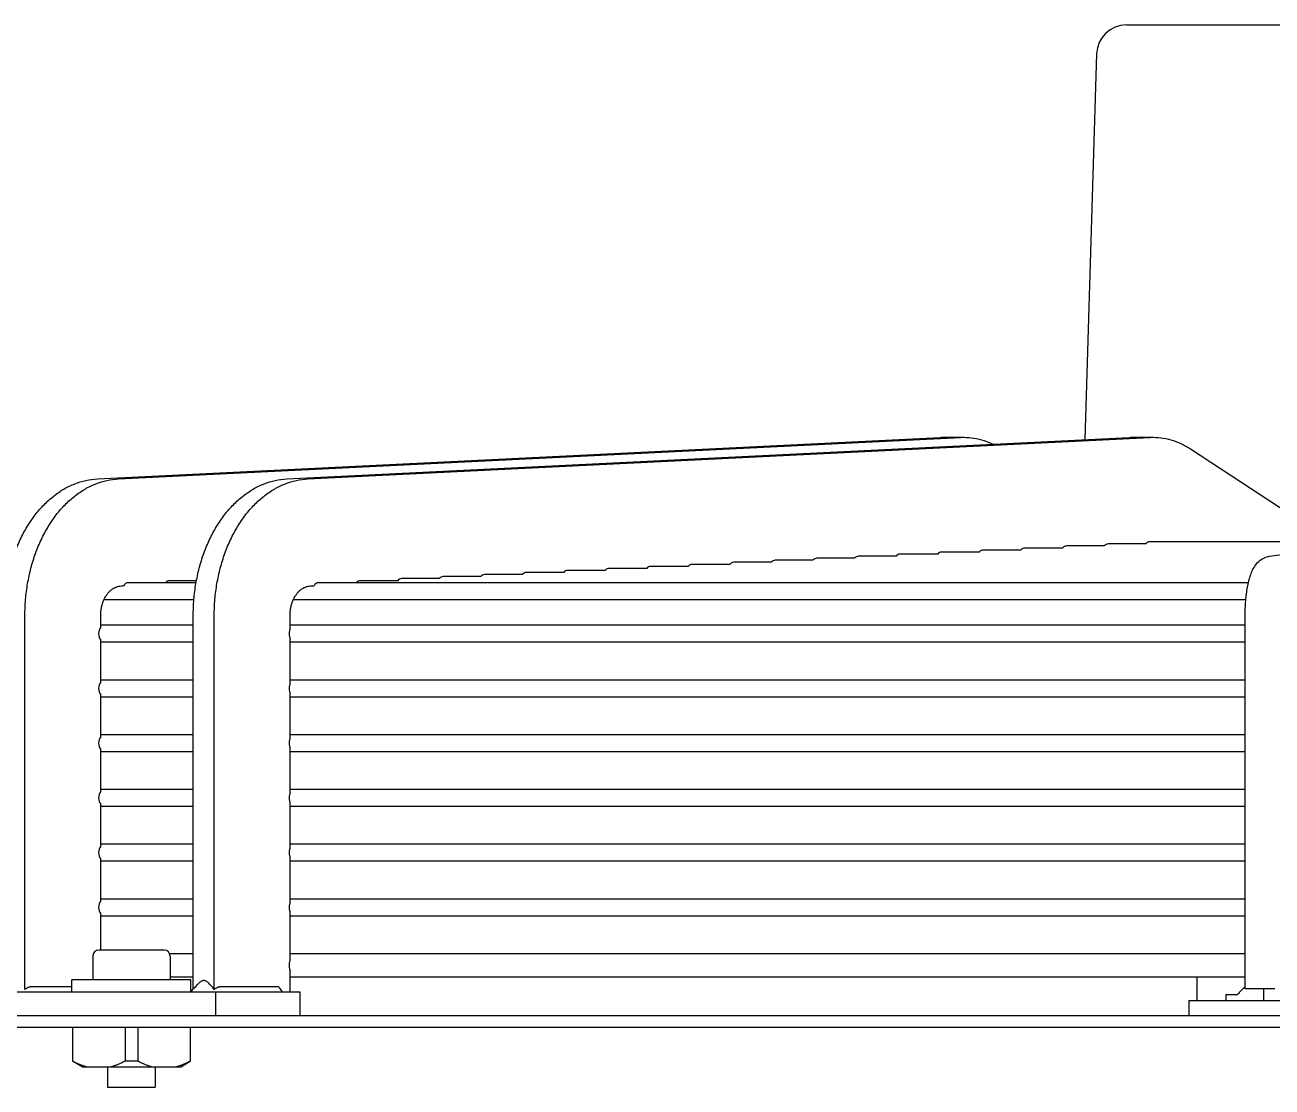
# Model space of a CAD drawing. Header units: millimetres. Extents: x 17046 to 32328, y 18593 to 29476.
# Drawn here: x 17343.24 to 17351.49, y 18983.67 to 18990.69 of the extents above; entities that cross this region are included whole.
import ezdxf

# ---------------------------------------------------------------- set-up
doc = ezdxf.new("R2010")
doc.units = ezdxf.units.MM
doc.header["$LTSCALE"] = 5
doc.layers.add('UNIT', color=6, linetype='Continuous')

msp = doc.modelspace()

# ---------------------------------------------------------------- linework, layer by layer
at = {"layer": 'UNIT'}
for p, q in [((17350.5306, 18990.6942), (17360.6099, 18990.6942)), ((17350.3338, 18990.5034), (17350.2559, 18987.9508)), ((17343.722, 18987.6907), (17349.2968, 18987.9653)), ((17343.8612, 18987.6907), (17349.436, 18987.9653)), ((17344.9747, 18987.6907), (17350.5496, 18987.9653)), ((17345.1139, 18987.6907), (17350.6888, 18987.9653)), ((17349.3171, 18987.9657), (17349.4563, 18987.9657)), ((17350.5699, 18987.9657), (17350.7091, 18987.9657)), ((17350.9552, 18987.8889), (17351.8922, 18987.2749)), ((17351.4755, 18987.1783), (17353.5109, 18987.4529)), ((17349.5575, 18987.2061), (17349.3078, 18987.2061)), ((17349.8329, 18987.2196), (17349.5832, 18987.2196)), ((17350.1086, 18987.2331), (17349.8586, 18987.2331)), ((17350.3843, 18987.2466), (17350.1343, 18987.2466)), ((17350.6592, 18987.2601), (17350.41, 18987.2601)), ((17352.1916, 18987.2749), (17350.686, 18987.2749)), ((17347.9068, 18987.1252), (17347.6576, 18987.1252)), ((17348.1817, 18987.1387), (17347.9324, 18987.1387)), ((17348.4567, 18987.1522), (17348.2074, 18987.1522)), ((17348.7317, 18987.1657), (17348.4823, 18987.1657)), ((17349.0069, 18987.1792), (17348.7574, 18987.1792)), ((17349.2821, 18987.1926), (17349.0326, 18987.1926)), ((17345.9839, 18987.0307), (17345.7349, 18987.0307)), ((17346.2584, 18987.0442), (17346.0095, 18987.0442)), ((17346.533, 18987.0577), (17346.284, 18987.0577)), ((17346.8077, 18987.0712), (17346.5587, 18987.0712)), ((17347.0824, 18987.0847), (17346.8333, 18987.0847)), ((17347.3571, 18987.0982), (17347.108, 18987.0982)), ((17347.6319, 18987.1117), (17347.3828, 18987.1117)), ((17343.8786, 18986.9824), (17343.8949, 18986.9832)), ((17344.3754, 18987.0037), (17343.9253, 18987.0037)), ((17344.3779, 18987.0172), (17344.1996, 18987.0172)), ((17345.1314, 18986.9824), (17345.1558, 18986.9836)), ((17351.3382, 18987.0037), (17345.1859, 18987.0037)), ((17345.7093, 18987.0172), (17345.4604, 18987.0172)), ((17343.7669, 18986.8935), (17344.3611, 18986.8935)), ((17345.0196, 18986.8935), (17351.3213, 18986.8935)), ((17343.243, 18984.3128), (17343.243, 18986.7856)), ((17343.7441, 18986.7089), (17343.7441, 18986.7856)), ((17344.3566, 18984.3163), (17344.3566, 18986.7856)), ((17344.4958, 18984.3128), (17344.4958, 18986.7856)), ((17344.9969, 18986.6965), (17344.9969, 18986.7856)), ((17351.3164, 18984.3163), (17351.3164, 18986.7856)), ((17344.3566, 18986.7218), (17343.7441, 18986.7218)), ((17351.3164, 18986.7218), (17344.9969, 18986.7218)), ((17343.7441, 18986.3467), (17343.7441, 18986.6244)), ((17344.9969, 18986.3343), (17344.9969, 18986.6368)), ((17343.7441, 18986.6115), (17344.3566, 18986.6115)), ((17344.9969, 18986.6115), (17351.3164, 18986.6115)), ((17344.3566, 18986.3596), (17343.7441, 18986.3596)), ((17351.3164, 18986.3596), (17344.9969, 18986.3596)), ((17343.7441, 18985.9845), (17343.7441, 18986.2622)), ((17343.7441, 18986.2493), (17344.3566, 18986.2493)), ((17344.9969, 18985.9721), (17344.9969, 18986.2746)), ((17344.9969, 18986.2493), (17351.3164, 18986.2493)), ((17344.3566, 18985.9974), (17343.7441, 18985.9974)), ((17351.3164, 18985.9974), (17344.9969, 18985.9974)), ((17343.7441, 18985.6223), (17343.7441, 18985.9)), ((17343.7441, 18985.8871), (17344.3566, 18985.8871)), ((17344.9969, 18985.6099), (17344.9969, 18985.9124)), ((17344.9969, 18985.8871), (17351.3164, 18985.8871)), ((17344.3566, 18985.6352), (17343.7441, 18985.6352)), ((17351.3164, 18985.6352), (17344.9969, 18985.6352)), ((17344.9969, 18985.2476), (17344.9969, 18985.5502)), ((17343.7441, 18985.2601), (17343.7441, 18985.5378)), ((17343.7441, 18985.5249), (17344.3566, 18985.5249)), ((17344.9969, 18985.5249), (17351.3164, 18985.5249)), ((17344.3566, 18985.2729), (17343.7441, 18985.2729)), ((17351.3164, 18985.2729), (17344.9969, 18985.2729)), ((17343.7441, 18984.8978), (17343.7441, 18985.1756)), ((17343.7441, 18985.1627), (17344.3566, 18985.1627)), ((17344.9969, 18984.8854), (17344.9969, 18985.188)), ((17344.9969, 18985.1627), (17351.3164, 18985.1627)), ((17344.3566, 18984.9107), (17343.7441, 18984.9107)), ((17351.3164, 18984.9107), (17344.9969, 18984.9107)), ((17343.7441, 18984.5722), (17343.7441, 18984.8134)), ((17344.9969, 18984.5074), (17344.9969, 18984.8258)), ((17343.7441, 18984.8005), (17344.3566, 18984.8005)), ((17344.9969, 18984.8005), (17351.3164, 18984.8005)), ((17344.1641, 18984.5722), (17343.731, 18984.5722)), ((17343.6916, 18984.5328), (17343.6916, 18984.3753)), ((17344.3566, 18984.5485), (17344.2001, 18984.5485)), ((17344.2034, 18984.5328), (17344.2034, 18984.3753)), ((17351.3164, 18984.5485), (17344.9969, 18984.5485)), ((17344.2034, 18984.395), (17344.3566, 18984.395)), ((17344.9969, 18984.2966), (17344.9969, 18984.4362)), ((17344.9969, 18984.395), (17351.3164, 18984.395)), ((17350.9999, 18984.2395), (17350.9999, 18984.395)), ((17343.5538, 18984.3294), (17343.2848, 18984.3294)), ((17344.3412, 18984.3753), (17343.5538, 18984.3753)), ((17343.5538, 18984.2966), (17343.5538, 18984.3753)), ((17344.3412, 18984.301), (17344.3412, 18984.3753)), ((17344.9219, 18984.3294), (17344.5375, 18984.3294)), ((17351.5133, 18984.3163), (17351.3164, 18984.3163)), ((17351.4392, 18984.2395), (17351.4392, 18984.3163)), ((17342.834, 18984.2966), (17345.0611, 18984.2966)), ((17344.5043, 18984.2966), (17344.5043, 18984.1391)), ((17345.0611, 18984.2966), (17345.0611, 18984.1391)), ((17350.9443, 18984.2395), (17360.1962, 18984.2395)), ((17350.9443, 18984.2395), (17350.9443, 18984.1391)), ((17351.1879, 18984.2789), (17351.2667, 18984.2789)), ((17351.1879, 18984.2789), (17351.1879, 18984.2395)), ((17338.7002, 18984.1391), (17372.4403, 18984.1391)), ((17372.4403, 18984.0604), (17338.7002, 18984.0604)), ((17343.5578, 18984.0604), (17343.5578, 18983.8382)), ((17343.9058, 18984.0604), (17343.9058, 18983.8382)), ((17343.9893, 18984.0604), (17343.9893, 18983.8382)), ((17344.3373, 18984.0604), (17344.3373, 18983.8382)), ((17343.6207, 18983.8005), (17343.5578, 18983.8369)), ((17344.2743, 18983.8005), (17344.3373, 18983.8369)), ((17343.6207, 18983.8005), (17344.2743, 18983.8005)), ((17343.79, 18983.8005), (17343.79, 18983.6666)), ((17344.105, 18983.8005), (17344.105, 18983.6666)), ((17343.79, 18983.6666), (17344.105, 18983.6666))]:
    msp.add_line(p, q, dxfattribs=at)
for centre, radius, start, end in [((17350.5306, 18990.4974), 0.1969, 90, 178.25151), ((17343.731, 18984.5328), 0.0394, 90, 180), ((17344.1641, 18984.5328), 0.0394, 0, 90), ((17351.4537, 18984.1437), 0.2307, 126.49726, 144.15266)]:
    msp.add_arc(centre, radius, start, end, dxfattribs=at)
for centre, major_axis, ratio, start_param, end_param in [((17349.3078, 18987.151), (0, -0.0551), 0.710631, 3.141548, 3.856454), ((17349.5832, 18987.1645), (0, -0.0551), 0.710927, 3.141542, 3.856447), ((17349.8586, 18987.178), (0, -0.0551), 0.711261, 3.141535, 3.85644), ((17350.1343, 18987.1915), (0, -0.0551), 0.711642, 3.141527, 3.856431), ((17350.41, 18987.205), (0, -0.0551), 0.712077, 3.141517, 3.85642), ((17350.686, 18987.2198), (0, -0.0551), 0.71258, 3.141507, 3.89091), ((17347.6576, 18987.07), (0, -0.0551), 0.709412, 3.141569, 3.856477), ((17347.9324, 18987.0835), (0, -0.0551), 0.709566, 3.141567, 3.856474), ((17348.2074, 18987.097), (0, -0.0551), 0.709737, 3.141564, 3.856471), ((17348.4823, 18987.1105), (0, -0.0551), 0.709925, 3.141561, 3.856468), ((17348.7574, 18987.124), (0, -0.0551), 0.710135, 3.141557, 3.856464), ((17349.0326, 18987.1375), (0, -0.0551), 0.710369, 3.141553, 3.856459), ((17345.7349, 18986.9756), (0, -0.0551), 0.708648, 3.14158, 3.856489), ((17346.0095, 18986.9891), (0, -0.0551), 0.708732, 3.141579, 3.856487), ((17346.284, 18987.0026), (0, -0.0551), 0.708822, 3.141578, 3.856486), ((17346.5587, 18987.0161), (0, -0.0551), 0.708921, 3.141576, 3.856485), ((17346.8333, 18987.0296), (0, -0.0551), 0.709027, 3.141575, 3.856483), ((17347.108, 18987.0431), (0, -0.0551), 0.709144, 3.141573, 3.856481), ((17347.3828, 18987.0566), (0, -0.0551), 0.709272, 3.141571, 3.856479), ((17343.9253, 18986.9486), (0, -0.0551), 0.707997, 3.141586, 4.032621), ((17344.1996, 18986.9621), (0, -0.0551), 0.708043, 3.141585, 3.856494), ((17345.1859, 18986.9486), (0, -0.0551), 0.708499, 3.141582, 4.023301), ((17345.4604, 18986.9621), (0, -0.0551), 0.708571, 3.141581, 3.85649), ((17343.7692, 18986.6666), (0, -0.0551), 0.707968, 3.83981, 4.712382), ((17343.7692, 18986.6666), (0, -0.0551), 0.707968, 4.712396, 5.584968), ((17343.7692, 18986.3044), (0, -0.0551), 0.707968, 3.83981, 4.712382), ((17343.7692, 18986.3044), (0, -0.0551), 0.707968, 4.712396, 5.584968), ((17343.7692, 18985.9422), (0, -0.0551), 0.707968, 3.83981, 4.712382), ((17343.7692, 18985.9422), (0, -0.0551), 0.707968, 4.712396, 5.584968), ((17343.7692, 18985.58), (0, -0.0551), 0.707968, 3.83981, 4.712382), ((17343.7692, 18985.58), (0, -0.0551), 0.707968, 4.712396, 5.584968), ((17343.7692, 18985.2178), (0, -0.0551), 0.707968, 3.83981, 4.712382), ((17343.7692, 18985.2178), (0, -0.0551), 0.707968, 4.712396, 5.584968), ((17343.7692, 18984.8556), (0, -0.0551), 0.707968, 3.83981, 4.712382), ((17343.7692, 18984.8556), (0, -0.0551), 0.707968, 4.712396, 5.584968), ((17345.9179, 18985.7052), (0, -1.969), 0.707107, 5.486005, 5.50957)]:
    msp.add_ellipse(centre, major_axis=major_axis, ratio=ratio, start_param=start_param, end_param=end_param, dxfattribs=at)
for points in [[(17349.2988, 18987.9653), (17349.3049, 18987.9656), (17349.311, 18987.9657), (17349.3171, 18987.9657)], [(17350.5516, 18987.9653), (17350.5577, 18987.9656), (17350.5638, 18987.9657), (17350.5699, 18987.9657)], [(17344.3367, 18984.2966), (17344.3529, 18984.3124), (17344.3688, 18984.3285), (17344.3844, 18984.3448)], [(17343.6491, 18983.8005), (17343.6458, 18983.8015), (17343.6393, 18983.8034), (17343.6296, 18983.8067), (17343.6198, 18983.8103), (17343.61, 18983.8141), (17343.5999, 18983.8182), (17343.5898, 18983.8227), (17343.5794, 18983.8275), (17343.5687, 18983.8326), (17343.5615, 18983.8363), (17343.5578, 18983.8382)], [(17343.9058, 18983.8382), (17343.902, 18983.8362), (17343.8946, 18983.8325), (17343.8839, 18983.8274), (17343.8735, 18983.8226), (17343.8633, 18983.8181), (17343.8533, 18983.814), (17343.8434, 18983.8102), (17343.8337, 18983.8066), (17343.8241, 18983.8034), (17343.8177, 18983.8014), (17343.8145, 18983.8005)], [(17343.9893, 18983.8382), (17343.9846, 18983.8379), (17343.9754, 18983.8374), (17343.9614, 18983.837), (17343.9475, 18983.8368), (17343.9336, 18983.837), (17343.9197, 18983.8374), (17343.9104, 18983.8379), (17343.9058, 18983.8382)], [(17344.0806, 18983.8005), (17344.0773, 18983.8015), (17344.0708, 18983.8034), (17344.0611, 18983.8067), (17344.0513, 18983.8103), (17344.0415, 18983.8141), (17344.0314, 18983.8182), (17344.0213, 18983.8227), (17344.0109, 18983.8275), (17344.0002, 18983.8326), (17343.993, 18983.8363), (17343.9893, 18983.8382)], [(17344.3373, 18983.8382), (17344.3335, 18983.8362), (17344.3261, 18983.8325), (17344.3154, 18983.8274), (17344.305, 18983.8226), (17344.2948, 18983.8181), (17344.2848, 18983.814), (17344.2749, 18983.8102), (17344.2652, 18983.8066), (17344.2556, 18983.8034), (17344.2492, 18983.8014), (17344.246, 18983.8005)]]:
    msp.add_open_spline(points, degree=3, dxfattribs=at)
for points, knots in [([(17349.436, 18987.9652), (17349.4589, 18987.9663), (17349.4819, 18987.9656), (17349.5047, 18987.9629), (17349.5275, 18987.9602), (17349.5502, 18987.9557), (17349.5726, 18987.9493), (17349.595, 18987.9428), (17349.6171, 18987.9346), (17349.6389, 18987.9245), (17349.6414, 18987.9233), (17349.644, 18987.9221), (17349.6466, 18987.9208)], [0, 0, 0, 0, 0.2503763, 0.2503763, 0.2503763, 0.5005641, 0.5005641, 0.5005641, 0.7507518, 0.7507518, 0.7507518, 0.7802911, 0.7802911, 0.7802911, 0.7802911]), ([(17350.6888, 18987.9652), (17350.7116, 18987.9663), (17350.7346, 18987.9656), (17350.7575, 18987.9629), (17350.7803, 18987.9602), (17350.8029, 18987.9557), (17350.8253, 18987.9493), (17350.8477, 18987.9428), (17350.8698, 18987.9346), (17350.8916, 18987.9245), (17350.9133, 18987.9144), (17350.9346, 18987.9025), (17350.9553, 18987.889)], [0, 0, 0, 0, 0.250376, 0.250376, 0.250376, 0.500564, 0.500564, 0.500564, 0.750752, 0.750752, 0.750752, 1, 1, 1, 1]), ([(17343.1038, 18986.7856), (17343.1038, 18986.8212), (17343.1053, 18986.8571), (17343.1083, 18986.8925), (17343.1113, 18986.9279), (17343.1157, 18986.9629), (17343.1216, 18986.9976), (17343.1275, 18987.0322), (17343.1349, 18987.0666), (17343.1437, 18987.1001), (17343.1524, 18987.1335), (17343.1625, 18987.166), (17343.174, 18987.1978), (17343.1855, 18987.2295), (17343.1984, 18987.2605), (17343.2124, 18987.2901), (17343.2265, 18987.3198), (17343.2417, 18987.348), (17343.2581, 18987.3751), (17343.2745, 18987.4022), (17343.2922, 18987.428), (17343.3108, 18987.4522), (17343.3293, 18987.4763), (17343.3488, 18987.4988), (17343.3692, 18987.5196), (17343.3897, 18987.5405), (17343.4111, 18987.5598), (17343.4332, 18987.5771), (17343.4552, 18987.5944), (17343.4778, 18987.6098), (17343.5012, 18987.6234), (17343.5245, 18987.6369), (17343.5486, 18987.6485), (17343.5728, 18987.6581), (17343.5971, 18987.6676), (17343.6217, 18987.6751), (17343.6466, 18987.6805), (17343.6715, 18987.686), (17343.6969, 18987.6894), (17343.722, 18987.6906)], [0, 0, 0, 0, 0.076921, 0.076921, 0.076921, 0.153842, 0.153842, 0.153842, 0.230763, 0.230763, 0.230763, 0.307684, 0.307684, 0.307684, 0.384605, 0.384605, 0.384605, 0.461526, 0.461526, 0.461526, 0.538447, 0.538447, 0.538447, 0.615368, 0.615368, 0.615368, 0.692289, 0.692289, 0.692289, 0.76921, 0.76921, 0.76921, 0.846132, 0.846132, 0.846132, 0.923053, 0.923053, 0.923053, 1, 1, 1, 1]), ([(17343.243, 18986.7856), (17343.243, 18986.8212), (17343.2445, 18986.8571), (17343.2475, 18986.8925), (17343.2505, 18986.9279), (17343.2549, 18986.9629), (17343.2608, 18986.9976), (17343.2667, 18987.0322), (17343.2741, 18987.0666), (17343.2829, 18987.1001), (17343.2916, 18987.1335), (17343.3017, 18987.166), (17343.3132, 18987.1978), (17343.3247, 18987.2295), (17343.3376, 18987.2605), (17343.3516, 18987.2901), (17343.3657, 18987.3198), (17343.3809, 18987.348), (17343.3973, 18987.3751), (17343.4137, 18987.4022), (17343.4314, 18987.428), (17343.45, 18987.4522), (17343.4685, 18987.4763), (17343.488, 18987.4988), (17343.5084, 18987.5196), (17343.5289, 18987.5405), (17343.5503, 18987.5598), (17343.5724, 18987.5771), (17343.5944, 18987.5944), (17343.617, 18987.6098), (17343.6404, 18987.6234), (17343.6637, 18987.6369), (17343.6877, 18987.6485), (17343.712, 18987.6581), (17343.7363, 18987.6676), (17343.7609, 18987.6751), (17343.7858, 18987.6805), (17343.8107, 18987.686), (17343.8361, 18987.6894), (17343.8612, 18987.6906)], [0, 0, 0, 0, 0.076921, 0.076921, 0.076921, 0.153842, 0.153842, 0.153842, 0.230763, 0.230763, 0.230763, 0.307684, 0.307684, 0.307684, 0.384605, 0.384605, 0.384605, 0.461526, 0.461526, 0.461526, 0.538447, 0.538447, 0.538447, 0.615368, 0.615368, 0.615368, 0.692289, 0.692289, 0.692289, 0.76921, 0.76921, 0.76921, 0.846132, 0.846132, 0.846132, 0.923053, 0.923053, 0.923053, 1, 1, 1, 1]), ([(17344.3566, 18986.7856), (17344.3566, 18986.8212), (17344.3581, 18986.8571), (17344.3611, 18986.8925), (17344.364, 18986.9279), (17344.3685, 18986.9629), (17344.3744, 18986.9976), (17344.3803, 18987.0322), (17344.3877, 18987.0666), (17344.3964, 18987.1001), (17344.4052, 18987.1335), (17344.4153, 18987.166), (17344.4268, 18987.1978), (17344.4383, 18987.2295), (17344.4512, 18987.2605), (17344.4652, 18987.2901), (17344.4792, 18987.3198), (17344.4944, 18987.348), (17344.5109, 18987.3751), (17344.5273, 18987.4022), (17344.545, 18987.428), (17344.5635, 18987.4522), (17344.5821, 18987.4763), (17344.6015, 18987.4988), (17344.622, 18987.5196), (17344.6424, 18987.5405), (17344.6639, 18987.5598), (17344.6859, 18987.5771), (17344.7079, 18987.5944), (17344.7306, 18987.6098), (17344.7539, 18987.6234), (17344.7773, 18987.6369), (17344.8013, 18987.6485), (17344.8256, 18987.6581), (17344.8499, 18987.6676), (17344.8744, 18987.6751), (17344.8993, 18987.6805), (17344.9243, 18987.686), (17344.9496, 18987.6894), (17344.9747, 18987.6906)], [0, 0, 0, 0, 0.076921, 0.076921, 0.076921, 0.153842, 0.153842, 0.153842, 0.230763, 0.230763, 0.230763, 0.307684, 0.307684, 0.307684, 0.384605, 0.384605, 0.384605, 0.461526, 0.461526, 0.461526, 0.538447, 0.538447, 0.538447, 0.615368, 0.615368, 0.615368, 0.692289, 0.692289, 0.692289, 0.76921, 0.76921, 0.76921, 0.846132, 0.846132, 0.846132, 0.923053, 0.923053, 0.923053, 1, 1, 1, 1]), ([(17344.4958, 18986.7856), (17344.4958, 18986.8212), (17344.4973, 18986.8571), (17344.5002, 18986.8925), (17344.5032, 18986.9279), (17344.5076, 18986.9629), (17344.5136, 18986.9976), (17344.5195, 18987.0322), (17344.5269, 18987.0666), (17344.5356, 18987.1001), (17344.5444, 18987.1335), (17344.5545, 18987.166), (17344.566, 18987.1978), (17344.5775, 18987.2295), (17344.5903, 18987.2605), (17344.6044, 18987.2901), (17344.6184, 18987.3198), (17344.6336, 18987.348), (17344.6501, 18987.3751), (17344.6665, 18987.4022), (17344.6842, 18987.428), (17344.7027, 18987.4522), (17344.7213, 18987.4763), (17344.7407, 18987.4988), (17344.7612, 18987.5196), (17344.7816, 18987.5405), (17344.8031, 18987.5598), (17344.8251, 18987.5771), (17344.8471, 18987.5944), (17344.8698, 18987.6098), (17344.8931, 18987.6234), (17344.9165, 18987.6369), (17344.9405, 18987.6485), (17344.9648, 18987.6581), (17344.9891, 18987.6676), (17345.0136, 18987.6751), (17345.0385, 18987.6805), (17345.0635, 18987.686), (17345.0888, 18987.6894), (17345.1139, 18987.6906)], [0, 0, 0, 0, 0.076921, 0.076921, 0.076921, 0.153842, 0.153842, 0.153842, 0.230763, 0.230763, 0.230763, 0.307684, 0.307684, 0.307684, 0.384605, 0.384605, 0.384605, 0.461526, 0.461526, 0.461526, 0.538447, 0.538447, 0.538447, 0.615368, 0.615368, 0.615368, 0.692289, 0.692289, 0.692289, 0.76921, 0.76921, 0.76921, 0.846132, 0.846132, 0.846132, 0.923053, 0.923053, 0.923053, 1, 1, 1, 1]), ([(17351.3164, 18986.7856), (17351.3164, 18986.8185), (17351.3178, 18986.8513), (17351.323, 18986.9146), (17351.3268, 18986.9451), (17351.3372, 18987.0019), (17351.3436, 18987.0283), (17351.3602, 18987.0769), (17351.3697, 18987.0993), (17351.3935, 18987.132), (17351.4026, 18987.1425), (17351.4287, 18987.1629), (17351.4469, 18987.173), (17351.4711, 18987.1776), (17351.4733, 18987.178), (17351.4755, 18987.1783)], [1.570796, 1.570796, 1.570796, 1.570796, 1.877974, 1.877974, 2.185152, 2.185152, 2.49233, 2.49233, 2.799508, 2.799508, 2.940974, 2.940974, 3.091858, 3.091858, 3.106686, 3.106686, 3.106686, 3.106686]), ([(17343.7441, 18986.7856), (17343.7441, 18986.7934), (17343.7444, 18986.8011), (17343.7451, 18986.8088), (17343.7457, 18986.8165), (17343.7467, 18986.8242), (17343.748, 18986.8317), (17343.7493, 18986.8392), (17343.7509, 18986.8466), (17343.7528, 18986.8539), (17343.7547, 18986.8612), (17343.7569, 18986.8683), (17343.7594, 18986.8752), (17343.7619, 18986.8821), (17343.7647, 18986.8888), (17343.7677, 18986.8952), (17343.7708, 18986.9016), (17343.7741, 18986.9078), (17343.7777, 18986.9137), (17343.7812, 18986.9196), (17343.785, 18986.9252), (17343.7891, 18986.9304), (17343.7931, 18986.9357), (17343.7974, 18986.9406), (17343.8018, 18986.9452), (17343.8063, 18986.9497), (17343.8109, 18986.9539), (17343.8157, 18986.9576), (17343.8205, 18986.9614), (17343.8255, 18986.9648), (17343.8306, 18986.9677), (17343.8356, 18986.9707), (17343.8408, 18986.9732), (17343.8461, 18986.9753), (17343.8514, 18986.9773), (17343.8568, 18986.979), (17343.8622, 18986.9802), (17343.8677, 18986.9814), (17343.8731, 18986.9821), (17343.8786, 18986.9824)], [0, 0, 0, 0, 0.076921, 0.076921, 0.076921, 0.153842, 0.153842, 0.153842, 0.230763, 0.230763, 0.230763, 0.307684, 0.307684, 0.307684, 0.384605, 0.384605, 0.384605, 0.461526, 0.461526, 0.461526, 0.538447, 0.538447, 0.538447, 0.615368, 0.615368, 0.615368, 0.692289, 0.692289, 0.692289, 0.76921, 0.76921, 0.76921, 0.846131, 0.846131, 0.846131, 0.923052, 0.923052, 0.923052, 1, 1, 1, 1]), ([(17344.9969, 18986.7856), (17344.9969, 18986.7934), (17344.9972, 18986.8011), (17344.9978, 18986.8088), (17344.9985, 18986.8165), (17344.9995, 18986.8242), (17345.0007, 18986.8317), (17345.002, 18986.8392), (17345.0036, 18986.8466), (17345.0055, 18986.8539), (17345.0074, 18986.8612), (17345.0096, 18986.8683), (17345.0121, 18986.8752), (17345.0146, 18986.8821), (17345.0174, 18986.8888), (17345.0205, 18986.8952), (17345.0235, 18986.9016), (17345.0268, 18986.9078), (17345.0304, 18986.9137), (17345.034, 18986.9196), (17345.0378, 18986.9252), (17345.0418, 18986.9304), (17345.0459, 18986.9357), (17345.0501, 18986.9406), (17345.0546, 18986.9452), (17345.059, 18986.9497), (17345.0637, 18986.9539), (17345.0685, 18986.9576), (17345.0733, 18986.9614), (17345.0782, 18986.9648), (17345.0833, 18986.9677), (17345.0884, 18986.9707), (17345.0936, 18986.9732), (17345.0989, 18986.9753), (17345.1042, 18986.9773), (17345.1096, 18986.979), (17345.115, 18986.9802), (17345.1204, 18986.9814), (17345.1259, 18986.9821), (17345.1314, 18986.9824)], [0, 0, 0, 0, 0.076921, 0.076921, 0.076921, 0.153842, 0.153842, 0.153842, 0.230763, 0.230763, 0.230763, 0.307684, 0.307684, 0.307684, 0.384605, 0.384605, 0.384605, 0.461526, 0.461526, 0.461526, 0.538447, 0.538447, 0.538447, 0.615368, 0.615368, 0.615368, 0.692289, 0.692289, 0.692289, 0.76921, 0.76921, 0.76921, 0.846131, 0.846131, 0.846131, 0.923052, 0.923052, 0.923052, 1, 1, 1, 1]), ([(17344.9969, 18986.6965), (17344.9956, 18986.6936), (17344.9945, 18986.6906), (17344.9918, 18986.6814), (17344.9907, 18986.6734), (17344.9907, 18986.6666)], [0.75461184, 0.75461184, 0.75461184, 0.75461184, 0.77833175, 0.77833175, 0.8301339, 0.8301339, 0.8301339, 0.8301339]), ([(17344.9907, 18986.6666), (17344.9907, 18986.6599), (17344.9918, 18986.6519), (17344.9945, 18986.6427), (17344.9956, 18986.6397), (17344.9969, 18986.6368)], [0, 0, 0, 0, 0.05180215, 0.05180215, 0.07552205, 0.07552205, 0.07552205, 0.07552205]), ([(17344.9969, 18986.3343), (17344.9956, 18986.3314), (17344.9945, 18986.3284), (17344.9918, 18986.3192), (17344.9907, 18986.3112), (17344.9907, 18986.3044)], [0.75461184, 0.75461184, 0.75461184, 0.75461184, 0.77833175, 0.77833175, 0.8301339, 0.8301339, 0.8301339, 0.8301339]), ([(17344.9907, 18986.3044), (17344.9907, 18986.2976), (17344.9918, 18986.2896), (17344.9945, 18986.2805), (17344.9956, 18986.2775), (17344.9969, 18986.2746)], [0, 0, 0, 0, 0.05180215, 0.05180215, 0.07552205, 0.07552205, 0.07552205, 0.07552205]), ([(17344.9969, 18985.9721), (17344.9956, 18985.9692), (17344.9945, 18985.9662), (17344.9918, 18985.957), (17344.9907, 18985.949), (17344.9907, 18985.9422)], [-0.07552205, -0.07552205, -0.07552205, -0.07552205, -0.05180215, -0.05180215, 0, 0, 0, 0]), ([(17344.9907, 18985.9422), (17344.9907, 18985.9354), (17344.9918, 18985.9274), (17344.9945, 18985.9183), (17344.9956, 18985.9153), (17344.9969, 18985.9124)], [-0.8301339, -0.8301339, -0.8301339, -0.8301339, -0.77833175, -0.77833175, -0.75461184, -0.75461184, -0.75461184, -0.75461184]), ([(17344.9969, 18985.6099), (17344.9956, 18985.607), (17344.9945, 18985.604), (17344.9918, 18985.5948), (17344.9907, 18985.5868), (17344.9907, 18985.58)], [-0.07552205, -0.07552205, -0.07552205, -0.07552205, -0.05180215, -0.05180215, 0, 0, 0, 0]), ([(17344.9907, 18985.58), (17344.9907, 18985.5732), (17344.9918, 18985.5652), (17344.9945, 18985.5561), (17344.9956, 18985.5531), (17344.9969, 18985.5502)], [-0.8301339, -0.8301339, -0.8301339, -0.8301339, -0.77833175, -0.77833175, -0.75461184, -0.75461184, -0.75461184, -0.75461184]), ([(17344.9969, 18985.2476), (17344.9956, 18985.2448), (17344.9945, 18985.2418), (17344.9918, 18985.2326), (17344.9907, 18985.2246), (17344.9907, 18985.2178)], [-0.07552205, -0.07552205, -0.07552205, -0.07552205, -0.05180215, -0.05180215, 0, 0, 0, 0]), ([(17344.9907, 18985.2178), (17344.9907, 18985.211), (17344.9918, 18985.203), (17344.9945, 18985.1939), (17344.9956, 18985.1909), (17344.9969, 18985.188)], [-0.8301339, -0.8301339, -0.8301339, -0.8301339, -0.77830675, -0.77830675, -0.75461041, -0.75461041, -0.75461041, -0.75461041]), ([(17344.9969, 18984.8854), (17344.9956, 18984.8826), (17344.9945, 18984.8796), (17344.9918, 18984.8704), (17344.9907, 18984.8624), (17344.9907, 18984.8556)], [-0.07552205, -0.07552205, -0.07552205, -0.07552205, -0.05180215, -0.05180215, 0, 0, 0, 0]), ([(17344.9907, 18984.8556), (17344.9907, 18984.8488), (17344.9918, 18984.8408), (17344.9945, 18984.8317), (17344.9956, 18984.8287), (17344.9969, 18984.8258)], [0, 0, 0, 0, 0.05180215, 0.05180215, 0.07552205, 0.07552205, 0.07552205, 0.07552205]), ([(17344.9969, 18984.5074), (17344.9961, 18984.5053), (17344.9954, 18984.5032), (17344.9922, 18984.4924), (17344.9907, 18984.4812), (17344.9907, 18984.4718)], [1.0671611, 1.0671611, 1.0671611, 1.0671611, 1.084108, 1.084108, 1.15626096, 1.15626096, 1.15626096, 1.15626096]), ([(17344.9907, 18984.4718), (17344.9907, 18984.4623), (17344.9922, 18984.4512), (17344.9954, 18984.4404), (17344.9961, 18984.4382), (17344.9969, 18984.4362)], [-1.15626096, -1.15626096, -1.15626096, -1.15626096, -1.084108, -1.084108, -1.0671611, -1.0671611, -1.0671611, -1.0671611]), ([(17343.2848, 18984.3294), (17343.2836, 18984.3294), (17343.2824, 18984.3293), (17343.2812, 18984.3292), (17343.28, 18984.3292), (17343.2788, 18984.329), (17343.2776, 18984.3288), (17343.2764, 18984.3287), (17343.2752, 18984.3285), (17343.274, 18984.3282), (17343.2739, 18984.3282), (17343.2738, 18984.3281), (17343.2738, 18984.3281), (17343.2726, 18984.3279), (17343.2715, 18984.3276), (17343.2704, 18984.3273), (17343.2692, 18984.3269), (17343.268, 18984.3265), (17343.2668, 18984.3261), (17343.2655, 18984.3256), (17343.2643, 18984.3251), (17343.263, 18984.3246), (17343.2628, 18984.3245), (17343.2625, 18984.3243), (17343.2622, 18984.3242), (17343.2612, 18984.3238), (17343.2602, 18984.3233), (17343.2593, 18984.3229), (17343.258, 18984.3222), (17343.2567, 18984.3216), (17343.2554, 18984.3208), (17343.2541, 18984.3201), (17343.2528, 18984.3193), (17343.2514, 18984.3185), (17343.2507, 18984.3181), (17343.25, 18984.3176), (17343.2493, 18984.3172), (17343.2487, 18984.3167), (17343.248, 18984.3163), (17343.2473, 18984.3158), (17343.2459, 18984.3149), (17343.2445, 18984.3139), (17343.243, 18984.3128)], [0, 0, 0, 0, 0.090909, 0.090909, 0.090909, 0.181818, 0.181818, 0.181818, 0.272727, 0.272727, 0.272727, 0.27968, 0.27968, 0.27968, 0.363636, 0.363636, 0.363636, 0.454545, 0.454545, 0.454545, 0.545455, 0.545455, 0.545455, 0.566852, 0.566852, 0.566852, 0.636364, 0.636364, 0.636364, 0.727273, 0.727273, 0.727273, 0.818182, 0.818182, 0.818182, 0.865318, 0.865318, 0.865318, 0.909091, 0.909091, 0.909091, 1, 1, 1, 1]), ([(17344.4958, 18984.3128), (17344.4812, 18984.3305), (17344.4692, 18984.3443), (17344.4527, 18984.3594), (17344.447, 18984.3638), (17344.4387, 18984.3682), (17344.4358, 18984.3694), (17344.4306, 18984.3706), (17344.4284, 18984.3709), (17344.424, 18984.3709), (17344.4218, 18984.3706), (17344.4166, 18984.3694), (17344.4137, 18984.3682), (17344.4053, 18984.3638), (17344.3996, 18984.3594), (17344.3907, 18984.3512), (17344.3876, 18984.3482), (17344.3844, 18984.3448)], [-0.853538, -0.853538, -0.853538, -0.853538, -0.6469732, -0.6469732, -0.530195, -0.530195, -0.4705504, -0.4705504, -0.4267697, -0.4267697, -0.3829889, -0.3829889, -0.3233444, -0.3233444, -0.2065664, -0.2065664, -0.1484107, -0.1484107, -0.1484107, -0.1484107]), ([(17344.5375, 18984.3294), (17344.5363, 18984.3294), (17344.5351, 18984.3293), (17344.534, 18984.3292), (17344.5328, 18984.3292), (17344.5316, 18984.329), (17344.5304, 18984.3288), (17344.5292, 18984.3287), (17344.528, 18984.3285), (17344.5268, 18984.3282), (17344.5267, 18984.3282), (17344.5266, 18984.3281), (17344.5265, 18984.3281), (17344.5254, 18984.3279), (17344.5243, 18984.3276), (17344.5232, 18984.3273), (17344.522, 18984.3269), (17344.5207, 18984.3265), (17344.5195, 18984.3261), (17344.5183, 18984.3256), (17344.517, 18984.3251), (17344.5158, 18984.3246), (17344.5155, 18984.3245), (17344.5152, 18984.3243), (17344.5149, 18984.3242), (17344.514, 18984.3238), (17344.513, 18984.3233), (17344.512, 18984.3229), (17344.5108, 18984.3222), (17344.5095, 18984.3216), (17344.5082, 18984.3208), (17344.5069, 18984.3201), (17344.5055, 18984.3193), (17344.5042, 18984.3185), (17344.5035, 18984.3181), (17344.5028, 18984.3176), (17344.5021, 18984.3172), (17344.5014, 18984.3167), (17344.5007, 18984.3163), (17344.5001, 18984.3158), (17344.4987, 18984.3149), (17344.4972, 18984.3139), (17344.4958, 18984.3128)], [0, 0, 0, 0, 0.090909, 0.090909, 0.090909, 0.181818, 0.181818, 0.181818, 0.272727, 0.272727, 0.272727, 0.27971, 0.27971, 0.27971, 0.363636, 0.363636, 0.363636, 0.454545, 0.454545, 0.454545, 0.545455, 0.545455, 0.545455, 0.56689, 0.56689, 0.56689, 0.636364, 0.636364, 0.636364, 0.727273, 0.727273, 0.727273, 0.818182, 0.818182, 0.818182, 0.865335, 0.865335, 0.865335, 0.909091, 0.909091, 0.909091, 1, 1, 1, 1]), ([(17343.5578, 18983.8382), (17343.5578, 18983.8379), (17343.5578, 18983.8374), (17343.5578, 18983.837), (17343.5578, 18983.8369), (17343.5578, 18983.8369)], [0, 0, 0, 0, 0.1666667, 0.3333333, 0.5, 0.5, 0.5, 0.5])]:
    msp.add_open_spline(points, degree=3, knots=knots, dxfattribs=at)

doc.saveas('drawing.dxf')
